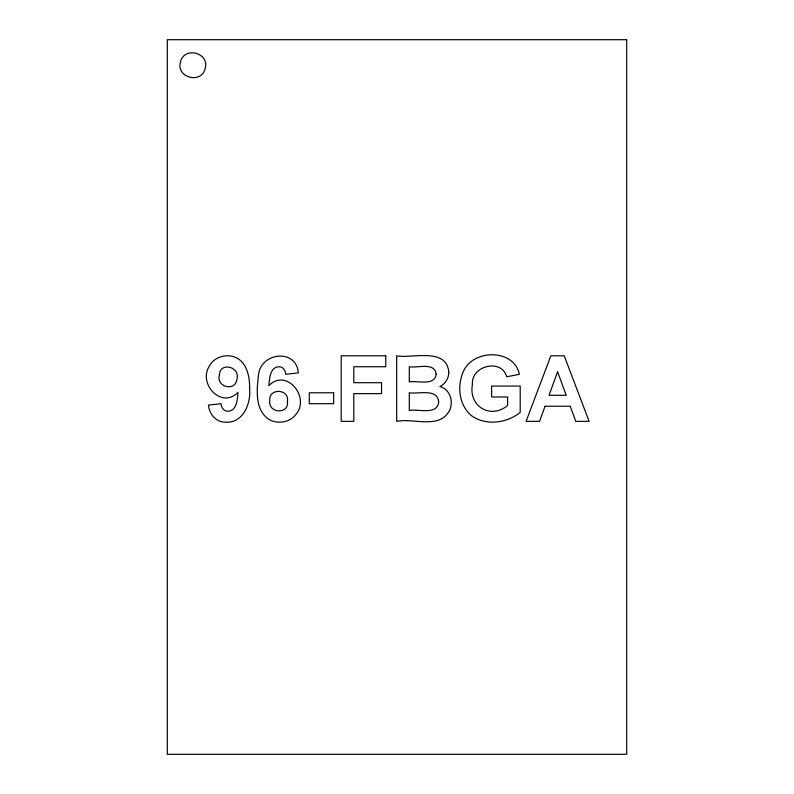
<?xml version="1.0" encoding="UTF-8"?>
<svg xmlns="http://www.w3.org/2000/svg" width="794" height="794" viewBox="0 0 794 794"><rect width="100%" height="100%" fill="white"/><g stroke="black" fill="none" stroke-linecap="round" stroke-linejoin="round"><path stroke-width="1.19" d="M287.428 401.456C289.353 414.845 267.757 413.436 269.781 400.523C268.422 387.859 289.78 388.673 287.428 401.456M472.43 384.524C468.242 406.32 490.593 419.619 507.604 405.526L507.604 396.98L491.635 396.98L491.635 386.063L520.209 386.063L520.209 412.384C506.771 423.341 485.729 426.011 471.269 415.52C458.694 404.871 456.967 385.576 463.488 371.175C473.373 348.933 514.165 348.715 519.365 374.292L506.761 376.813C501.5 357.995 470.822 365.756 472.43 384.524M219.442 374.748C215.72 387.303 235.659 392.077 236.94 378.966C240.572 366.868 219.908 361.518 219.442 374.748M438.695 401.784C437.544 415.619 417.872 408.721 409.287 410.429L409.287 392.782C418.041 394.39 437.415 387.988 438.695 401.784M436.174 374.192C434.646 386.42 417.336 380.405 409.287 381.854L409.287 366.729C417.346 368.366 434.685 361.717 436.174 374.192M448.779 372.297C448.818 378.222 445.305 384.008 439.906 386.519C450.248 389.259 454.059 402.25 449.176 411.143C438.893 429.385 412.86 417.843 396.672 421.356L396.672 355.801C411.818 358.709 446.814 347.008 448.779 372.297M249.614 388.603C251.043 403.154 243.55 422.755 226.359 422.19C216.623 422.855 209.159 414.319 208.435 405.099L221.04 403.709C221.119 407.58 223.997 411.54 228.146 411.272C237.049 410.597 237.376 399.054 238.011 392.375C222.072 409.009 198.45 384.862 208.882 366.897C212.911 358.322 223.174 354.223 232.185 356.317C246.418 359.583 249.902 376.058 249.614 388.603M258.427 375.671C256.641 390.539 254.805 411.788 270.436 420.205C278.902 424.125 290.048 422.17 295.825 414.557C310.791 397.199 286.148 367.642 268.829 385.666C269.573 379.016 269.811 367.275 278.754 366.729C282.882 366.491 285.661 370.48 285.751 374.292L298.355 372.912C296.341 347.832 259.866 352.506 258.427 375.671M180.506 61.922C175.663 77.594 201.507 84.521 205.15 68.522C209.993 52.851 184.148 45.923 180.506 61.922M545.061 406.23L539.533 421.356L526.094 421.356L550.867 355.801L564.226 355.801L589.118 421.356L575.749 421.356L570.221 406.23L545.061 406.23M557.606 371.771L549.021 395.303L566.221 395.303L557.606 371.771M626.694 39.7L167.306 39.7L167.306 754.3L626.694 754.3L626.694 39.7M385.755 355.801L341.212 355.801L341.212 421.356L353.816 421.356L353.816 393.626L381.547 393.626L381.547 382.698L353.816 382.698L353.816 366.729L385.755 366.729L385.755 355.801M333.649 392.782L309.283 392.782L309.283 403.709L333.649 403.709L333.649 392.782"/></g></svg>
